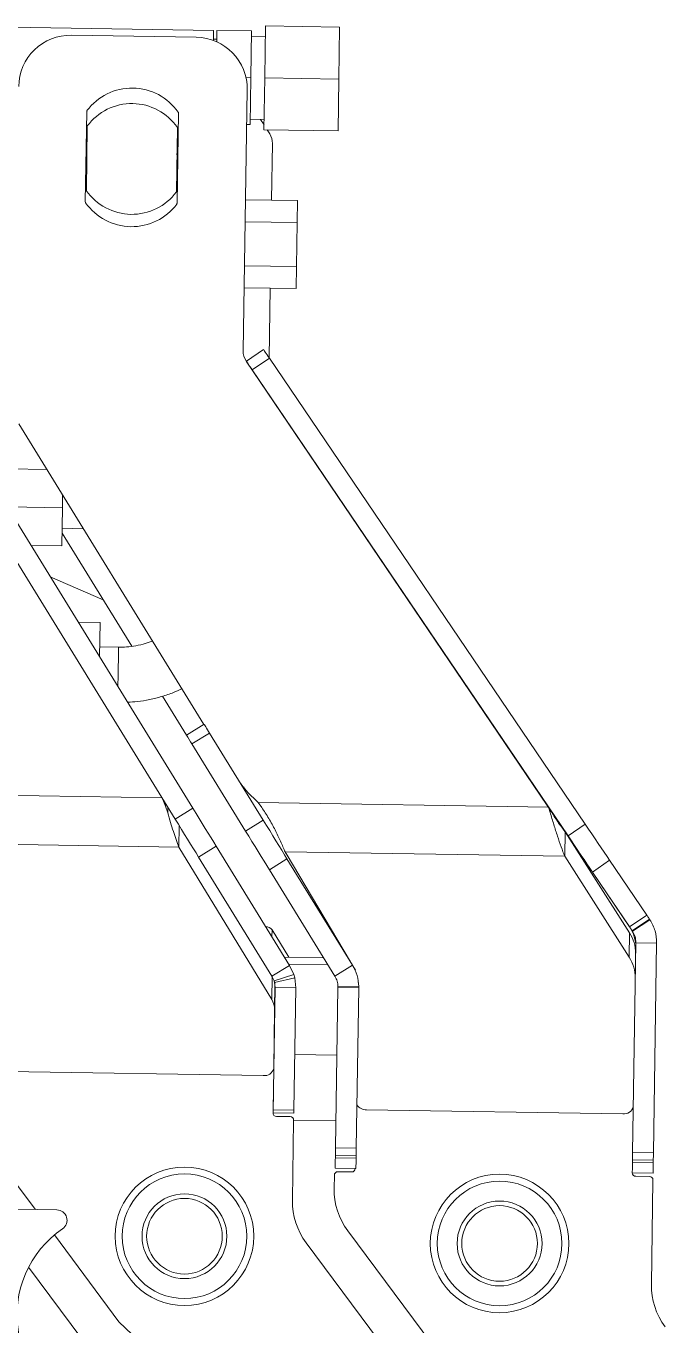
# Model space of a CAD drawing. Header units: millimetres. Extents: x 119 to 316, y 482 to 761.
# Drawn here: x 304.06 to 313.29, y 739.01 to 757.77 of the extents above; entities that cross this region are included whole.
import ezdxf

# ---------------------------------------------------------------- set-up
doc = ezdxf.new("R2010")
doc.units = ezdxf.units.MM

msp = doc.modelspace()

# ---------------------------------------------------------------- linework, layer by layer
at = {"color": 7, "linetype": 'Continuous', "lineweight": 15}
for p, q in [((306.77, 757.702), (303.833, 757.747)), ((306.817, 757.537), (306.82, 757.701)), ((306.82, 757.701), (307.32, 757.693)), ((307.309, 757.018), (307.32, 757.693)), ((307.521, 757.765), (307.509, 757.015)), ((308.591, 757.749), (307.521, 757.765)), ((308.591, 757.749), (308.579, 756.999)), ((306.518, 757.604), (304.719, 757.632)), ((306.818, 757.576), (306.768, 757.577)), ((307.519, 757.615), (307.319, 757.618)), ((307.238, 757.019), (307.309, 757.018)), ((307.299, 756.343), (307.309, 757.018)), ((307.509, 757.015), (307.498, 756.265)), ((308.579, 756.999), (307.509, 757.015)), ((308.579, 756.999), (308.568, 756.249)), ((307.199, 753.072), (307.257, 756.842)), ((304.939, 756.528), (304.919, 755.228)), ((306.244, 755.208), (306.264, 756.507)), ((307.3, 756.418), (307.5, 756.415)), ((307.499, 756.338), (307.45, 756.416)), ((304.948, 756.321), (304.934, 755.388)), ((306.234, 755.368), (306.248, 756.301)), ((307.249, 756.344), (307.299, 756.343)), ((308.568, 756.249), (307.498, 756.265)), ((307.582, 756.206), (307.545, 756.265)), ((307.607, 755.249), (307.62, 756.069)), ((307.982, 755.243), (307.232, 755.254)), ((307.982, 755.243), (307.977, 754.925)), ((307.977, 754.925), (307.227, 754.937)), ((307.977, 754.925), (307.967, 754.29)), ((307.967, 754.29), (307.217, 754.302)), ((307.967, 754.29), (307.962, 753.973)), ((307.962, 753.973), (307.213, 753.984)), ((307.572, 752.975), (307.588, 753.979)), ((302.437, 753.024), (306.472, 746.468)), ((307.493, 753.092), (307.244, 752.924)), ((302.181, 752.867), (306.217, 746.311)), ((311.589, 746.51), (307.241, 752.927)), ((307.577, 752.968), (307.329, 752.799)), ((307.329, 752.799), (311.888, 746.069)), ((307.577, 752.968), (312.136, 746.238)), ((303.96, 752.02), (306.632, 747.68)), ((304.365, 751.361), (303.822, 751.37)), ((304.591, 750.995), (304.588, 750.808)), ((304.588, 750.808), (303.813, 750.82)), ((304.588, 750.808), (304.58, 750.258)), ((304.583, 750.443), (305.59, 748.807)), ((304.584, 750.511), (304.892, 750.506)), ((304.58, 750.258), (304.135, 750.265)), ((304.414, 749.812), (305.177, 749.477)), ((305.133, 749.149), (304.819, 749.154)), ((305.133, 749.149), (305.125, 748.657)), ((305.399, 748.795), (305.127, 748.799)), ((306.034, 748.086), (306.379, 747.525)), ((306.635, 747.682), (306.379, 747.525)), ((306.713, 747.554), (306.458, 747.397)), ((306.713, 747.554), (307.487, 746.297)), ((306.458, 747.397), (307.232, 746.14)), ((306.027, 746.619), (301.67, 746.686)), ((306.077, 746.498), (306.027, 746.619)), ((307.346, 746.617), (307.417, 746.55)), ((306.11, 746.401), (306.077, 746.498)), ((306.472, 746.468), (306.217, 746.311)), ((307.417, 746.55), (307.466, 746.48)), ((311.605, 746.486), (307.417, 746.55)), ((312.78, 744.751), (311.589, 746.51)), ((311.631, 746.408), (311.605, 746.486)), ((311.632, 746.447), (311.631, 746.408)), ((307.487, 746.297), (307.232, 746.14)), ((312.136, 746.238), (311.888, 746.069)), ((306.271, 745.908), (306.276, 746.216)), ((311.841, 745.775), (311.847, 746.128)), ((312.776, 744.671), (311.847, 746.128)), ((307.611, 743.705), (306.271, 745.908)), ((306.809, 745.921), (306.554, 745.764)), ((306.809, 745.921), (307.869, 744.199)), ((306.554, 745.764), (307.614, 744.042)), ((307.831, 745.739), (307.576, 745.581)), ((311.841, 745.775), (307.805, 745.837)), ((307.818, 745.815), (308.747, 744.25)), ((307.831, 745.739), (308.778, 744.201)), ((312.77, 744.318), (311.841, 745.775)), ((312.489, 745.717), (312.241, 745.548)), ((312.489, 745.717), (313.025, 744.925)), ((307.576, 745.581), (308.522, 744.043)), ((312.241, 745.548), (312.777, 744.757)), ((313.025, 744.925), (312.777, 744.757)), ((312.816, 744.7), (313.064, 744.868)), ((312.819, 744.694), (313.071, 744.857)), ((313.064, 744.868), (313.071, 744.857)), ((307.859, 744.317), (307.615, 744.714)), ((312.77, 744.318), (312.776, 744.671)), ((312.816, 744.7), (312.819, 744.694)), ((312.867, 744.527), (312.821, 741.497)), ((312.867, 744.527), (313.167, 744.522)), ((313.167, 744.522), (313.121, 741.493)), ((307.614, 744.042), (307.869, 744.199)), ((307.796, 744.318), (308.359, 744.309)), ((307.869, 744.199), (307.93, 744.068)), ((308.522, 744.043), (308.778, 744.201)), ((308.781, 744.194), (308.819, 744.129)), ((307.614, 744.042), (307.644, 743.976)), ((307.644, 743.976), (307.93, 744.068)), ((307.65, 743.953), (307.943, 744.021)), ((307.93, 744.068), (307.943, 744.021)), ((307.943, 744.021), (307.958, 743.876)), ((308.859, 743.988), (308.858, 743.954)), ((307.658, 743.88), (307.631, 742.112)), ((307.644, 743.976), (307.65, 743.953)), ((307.65, 743.953), (307.658, 743.88)), ((307.652, 743.561), (307.657, 743.915)), ((307.658, 743.88), (307.958, 743.876)), ((307.958, 743.876), (307.931, 742.107)), ((308.567, 743.882), (308.531, 741.564)), ((308.567, 743.891), (308.867, 743.896)), ((308.567, 743.891), (308.567, 743.882)), ((308.567, 743.882), (308.867, 743.877)), ((308.867, 743.877), (308.831, 741.559)), ((308.867, 743.896), (308.867, 743.877)), ((307.639, 742.713), (307.652, 743.561)), ((307.629, 742.069), (307.639, 742.713)), ((303.795, 742.666), (307.487, 742.609)), ((307.931, 742.107), (307.631, 742.112)), ((308.98, 742.115), (312.679, 742.057)), ((307.93, 742.064), (307.63, 742.068)), ((307.878, 742.015), (307.678, 742.018)), ((307.909, 740.807), (307.927, 741.964)), ((308.831, 741.559), (308.531, 741.564)), ((308.829, 741.453), (308.529, 741.457)), ((308.529, 741.457), (308.529, 741.42)), ((308.829, 741.415), (308.529, 741.42)), ((308.829, 741.453), (308.829, 741.415)), ((312.819, 741.391), (312.818, 741.353)), ((313.119, 741.387), (312.819, 741.391)), ((313.121, 741.493), (312.821, 741.497)), ((313.119, 741.387), (313.118, 741.349)), ((308.515, 741.171), (308.512, 740.977)), ((308.827, 741.265), (308.527, 741.27)), ((308.766, 741.217), (308.566, 741.22)), ((313.116, 741.199), (312.816, 741.203)), ((313.118, 741.349), (312.818, 741.353)), ((303.923, 741.047), (304.2, 740.674)), ((313.065, 741.151), (312.865, 741.154)), ((313.091, 739.593), (313.114, 741.1)), ((295.725, 740.805), (304.508, 740.669)), ((304.473, 740.307), (305.405, 739.053)), ((308.709, 740.365), (309.922, 738.734)), ((311.568, 735.536), (308.107, 740.195)), ((307.759, 734.921), (304.101, 739.843)), ((305.405, 739.053), (308.205, 736.406))]:
    msp.add_line(p, q, dxfattribs=at)
at = {"color": 8, "linetype": 'Continuous', "lineweight": 15}
for p, q in [((307.356, 752.759), (307.356, 752.758)), ((306.077, 746.538), (306.077, 746.498)), ((306.112, 746.482), (306.11, 746.401)), ((306.271, 745.908), (302.026, 745.973)), ((312.257, 745.524), (312.257, 745.524)), ((307.614, 744.614), (307.615, 744.714)), ((307.857, 744.219), (308.42, 744.21)), ((307.611, 743.705), (307.616, 744.037)), ((307.642, 742.919), (307.643, 742.918)), ((307.943, 742.914), (308.552, 742.904)), ((307.927, 741.962), (308.537, 741.953))]:
    msp.add_line(p, q, dxfattribs=at)
at = {"color": 7, "linetype": 'Continuous', "lineweight": 15, "flags": 128}
for points in [[(306.77, 757.702), (306.77, 757.693), (306.769, 757.666), (306.769, 757.621), (306.768, 757.558), (306.768, 757.557)], [(307.493, 753.092), (307.494, 753.09), (307.499, 753.082), (307.507, 753.071), (307.517, 753.056), (307.53, 753.037), (307.545, 753.015), (307.561, 752.992), (307.577, 752.968)], [(307.244, 752.924), (307.246, 752.921), (307.251, 752.914), (307.259, 752.903), (307.269, 752.887), (307.282, 752.868), (307.296, 752.847), (307.312, 752.824), (307.329, 752.799)], [(306.635, 747.682), (306.636, 747.68), (306.641, 747.672), (306.648, 747.66), (306.658, 747.645), (306.67, 747.625), (306.683, 747.603), (306.698, 747.579), (306.713, 747.554)], [(306.472, 746.468), (306.518, 746.394), (306.563, 746.321), (306.608, 746.248), (306.652, 746.177), (306.694, 746.109), (306.734, 746.043), (306.773, 745.98), (306.809, 745.921)], [(306.217, 746.311), (306.263, 746.237), (306.308, 746.163), (306.353, 746.091), (306.396, 746.02), (306.438, 745.951), (306.479, 745.885), (306.518, 745.823), (306.554, 745.764)], [(307.487, 746.297), (307.534, 746.221), (307.581, 746.146), (307.626, 746.071), (307.671, 745.999), (307.714, 745.929), (307.755, 745.862), (307.794, 745.798), (307.831, 745.739)], [(312.136, 746.238), (312.184, 746.167), (312.231, 746.097), (312.278, 746.029), (312.323, 745.961), (312.368, 745.896), (312.41, 745.833), (312.451, 745.773), (312.489, 745.717)], [(307.232, 746.14), (307.279, 746.064), (307.325, 745.988), (307.371, 745.914), (307.415, 745.842), (307.459, 745.772), (307.5, 745.705), (307.539, 745.641), (307.576, 745.581)], [(311.888, 746.069), (311.936, 745.999), (311.983, 745.929), (312.029, 745.86), (312.075, 745.793), (312.119, 745.728), (312.162, 745.665), (312.203, 745.605), (312.241, 745.548)], [(313.025, 744.925), (313.03, 744.918), (313.035, 744.911), (313.04, 744.903), (313.045, 744.896), (313.05, 744.889), (313.055, 744.882), (313.059, 744.875), (313.064, 744.868)], [(312.777, 744.757), (312.782, 744.75), (312.787, 744.742), (312.792, 744.735), (312.797, 744.728), (312.802, 744.721), (312.806, 744.714), (312.811, 744.707), (312.816, 744.7)], [(307.931, 742.107), (307.931, 742.098), (307.931, 742.089), (307.93, 742.081), (307.93, 742.075), (307.93, 742.07), (307.93, 742.066), (307.93, 742.064), (307.93, 742.064)], [(308.531, 741.564), (308.531, 741.553), (308.531, 741.541), (308.531, 741.528), (308.53, 741.515), (308.53, 741.501), (308.53, 741.487), (308.53, 741.472), (308.529, 741.457)], [(308.831, 741.559), (308.831, 741.548), (308.831, 741.536), (308.831, 741.524), (308.83, 741.51), (308.83, 741.496), (308.83, 741.482), (308.83, 741.468), (308.829, 741.453)], [(308.529, 741.42), (308.528, 741.39), (308.528, 741.362), (308.528, 741.336), (308.527, 741.314), (308.527, 741.295), (308.527, 741.281), (308.527, 741.273), (308.527, 741.27)], [(308.829, 741.415), (308.828, 741.386), (308.828, 741.358), (308.828, 741.332), (308.827, 741.309), (308.827, 741.29), (308.827, 741.276), (308.827, 741.268), (308.827, 741.265)], [(312.821, 741.497), (312.82, 741.486), (312.82, 741.475), (312.82, 741.462), (312.82, 741.449), (312.82, 741.435), (312.819, 741.421), (312.819, 741.406), (312.819, 741.391)], [(313.121, 741.493), (313.12, 741.482), (313.12, 741.47), (313.12, 741.457), (313.12, 741.444), (313.12, 741.43), (313.119, 741.416), (313.119, 741.401), (313.119, 741.387)], [(312.818, 741.353), (312.818, 741.324), (312.817, 741.296), (312.817, 741.27), (312.817, 741.247), (312.816, 741.229), (312.816, 741.215), (312.816, 741.206), (312.816, 741.203)], [(313.118, 741.349), (313.118, 741.32), (313.117, 741.291), (313.117, 741.265), (313.117, 741.243), (313.116, 741.224), (313.116, 741.21), (313.116, 741.202), (313.116, 741.199)]]:
    msp.add_lwpolyline(points, dxfattribs=at)
at = {"color": 8, "linetype": 'Continuous', "lineweight": 15, "flags": 128}
msp.add_lwpolyline([(305.399, 748.795), (305.399, 748.789), (305.398, 748.766), (305.398, 748.726), (305.397, 748.67), (305.396, 748.601), (305.394, 748.522), (305.393, 748.438), (305.392, 748.351), (305.391, 748.267), (305.39, 748.227)], dxfattribs=at)
at = {"color": 7, "linetype": 'Continuous', "lineweight": 15}
for centre, radius in [((306.351, 740.288), 1), ((306.351, 740.288), 0.9), ((310.9, 740.184), 1), ((310.9, 740.184), 0.9), ((306.351, 740.288), 0.612), ((306.351, 740.288), 0.546), ((310.9, 740.184), 0.613), ((310.9, 740.184), 0.546)]:
    msp.add_circle(centre, radius, dxfattribs=at)
for centre, radius, start, end in [((304.707, 756.882), 0.75, 89.1158, 179.1158), ((306.507, 756.854), 0.75, 359.1158, 89.1158), ((305.594, 756.055), 0.813, 35.0664, 143.1653), ((305.591, 755.845), 0.8, 34.7749, 143.4568), ((304.964, 756.527), 0.025, 143.1653, 179.1158), ((306.239, 756.508), 0.025, 359.1158, 35.0664), ((307.37, 756.073), 0.25, 359.1158, 32.1397), ((305.591, 755.845), 0.656, 171.202, 187.0297), ((305.591, 755.845), 0.656, 351.202, 7.0297), ((305.591, 755.845), 0.8, 214.7749, 323.4568), ((304.944, 755.228), 0.025, 179.1158, 215.0664), ((305.589, 755.68), 0.813, 215.0664, 323.1653), ((306.219, 755.208), 0.025, 323.1653, 359.1158), ((307.448, 753.068), 0.25, 179.1158, 214.1158), ((412.565, 812.807), 124.648, 211.58287, 211.65182), ((308.376, 747.707), 1.5, 215.693, 226.6158), ((311.175, 746.23), 0.5, 30.8095, 34.1158), ((307.059, 745.365), 0.882, 30.6418, 32.3081), ((307.513, 744.621), 0.138, 42.654, 85.2309), ((312.366, 744.471), 0.5, 359.1158, 34.1158), ((312.323, 744.374), 0.541, 359.7108, 33.3351), ((312.318, 744.02), 0.541, 359.7074, 33.3368), ((307.404, 743.918), 0.253, 359.1595, 10.6456), ((307.383, 743.563), 0.269, 359.6415, 32.0544), ((307.508, 742.741), 0.134, 261.0569, 347.7008), ((351.109, 741.43), 43.484, 179.1006, 179.1585), ((308.972, 742.272), 0.158, 213.6733, 272.7765), ((312.7, 742.19), 0.134, 261.0586, 347.7033), ((307.679, 742.068), 0.05, 179.1158, 269.1158), ((307.877, 741.965), 0.05, 359.1158, 89.1158), ((308.565, 741.17), 0.05, 89.1158, 179.1158), ((308.767, 741.267), 0.05, 269.1158, 357.7409), ((312.866, 741.204), 0.05, 180.4908, 269.1158), ((313.064, 741.101), 0.05, 359.1158, 89.1158), ((308.909, 740.791), 1, 179.1158, 216.6158), ((309.512, 740.962), 1, 179.1158, 216.6158), ((304.506, 740.519), 0.15, 304.2126, 89.1158), ((305.434, 739.155), 1.5, 124.2126, 254.9747), ((314.091, 739.578), 1, 179.1158, 216.6158)]:
    msp.add_arc(centre, radius, start, end, dxfattribs=at)
for points, knots in [([(305.895, 748.885), (305.859, 748.871), (305.779, 748.842), (305.651, 748.813), (305.521, 748.796), (305.436, 748.795), (305.399, 748.795)], [0, 0, 0, 0, 0.2286, 0.503454, 0.777979, 1, 1, 1, 1]), ([(305.53, 747.999), (305.577, 748.002), (305.684, 748.008), (305.849, 748.036), (306.024, 748.08), (306.178, 748.132), (306.27, 748.175), (306.308, 748.192)], [0, 0, 0, 0, 0.174215, 0.397442, 0.620649, 0.843792, 1, 1, 1, 1]), ([(307.208, 746.78), (307.209, 746.775), (307.214, 746.743), (307.229, 746.717), (307.242, 746.695)], [0, 0, 0, 0, 0.152175, 1, 1, 1, 1]), ([(307.466, 746.48), (307.484, 746.454), (307.519, 746.402), (307.569, 746.321), (307.616, 746.239), (307.675, 746.127), (307.742, 745.986), (307.783, 745.887), (307.805, 745.837)], [0, 0, 0, 0, 0.117749, 0.237713, 0.359903, 0.484179, 0.738026, 1, 1, 1, 1]), ([(311.847, 746.128), (311.811, 746.175), (311.739, 746.268), (311.667, 746.387), (311.632, 746.447)], [0, 0, 0, 0, 0.499972, 1, 1, 1, 1]), ([(306.271, 745.908), (306.258, 745.943), (306.231, 746.013), (306.19, 746.134), (306.15, 746.263), (306.124, 746.355), (306.11, 746.401)], [0, 0, 0, 0, 0.250006, 0.499998, 0.750008, 1, 1, 1, 1]), ([(311.841, 745.775), (311.824, 745.819), (311.788, 745.907), (311.736, 746.064), (311.683, 746.232), (311.648, 746.349), (311.631, 746.408)], [0, 0, 0, 0, 0.24999, 0.499997, 0.749992, 1, 1, 1, 1]), ([(313.071, 744.857), (313.1, 744.805), (313.157, 744.701), (313.164, 744.582), (313.167, 744.522)], [0, 0, 0, 0, 0.500015, 1, 1, 1, 1]), ([(312.819, 744.694), (312.833, 744.668), (312.862, 744.616), (312.866, 744.557), (312.867, 744.527)], [0, 0, 0, 0, 0.499981, 1, 1, 1, 1]), ([(308.778, 744.201), (308.803, 744.153), (308.853, 744.057), (308.862, 743.95), (308.867, 743.896)], [0, 0, 0, 0, 0.499986, 1, 1, 1, 1]), ([(308.522, 744.043), (308.535, 744.02), (308.56, 743.972), (308.565, 743.918), (308.567, 743.891)], [0, 0, 0, 0, 0.49997, 1, 1, 1, 1])]:
    msp.add_open_spline(points, degree=3, knots=knots, dxfattribs=at)

doc.saveas('drawing.dxf')
